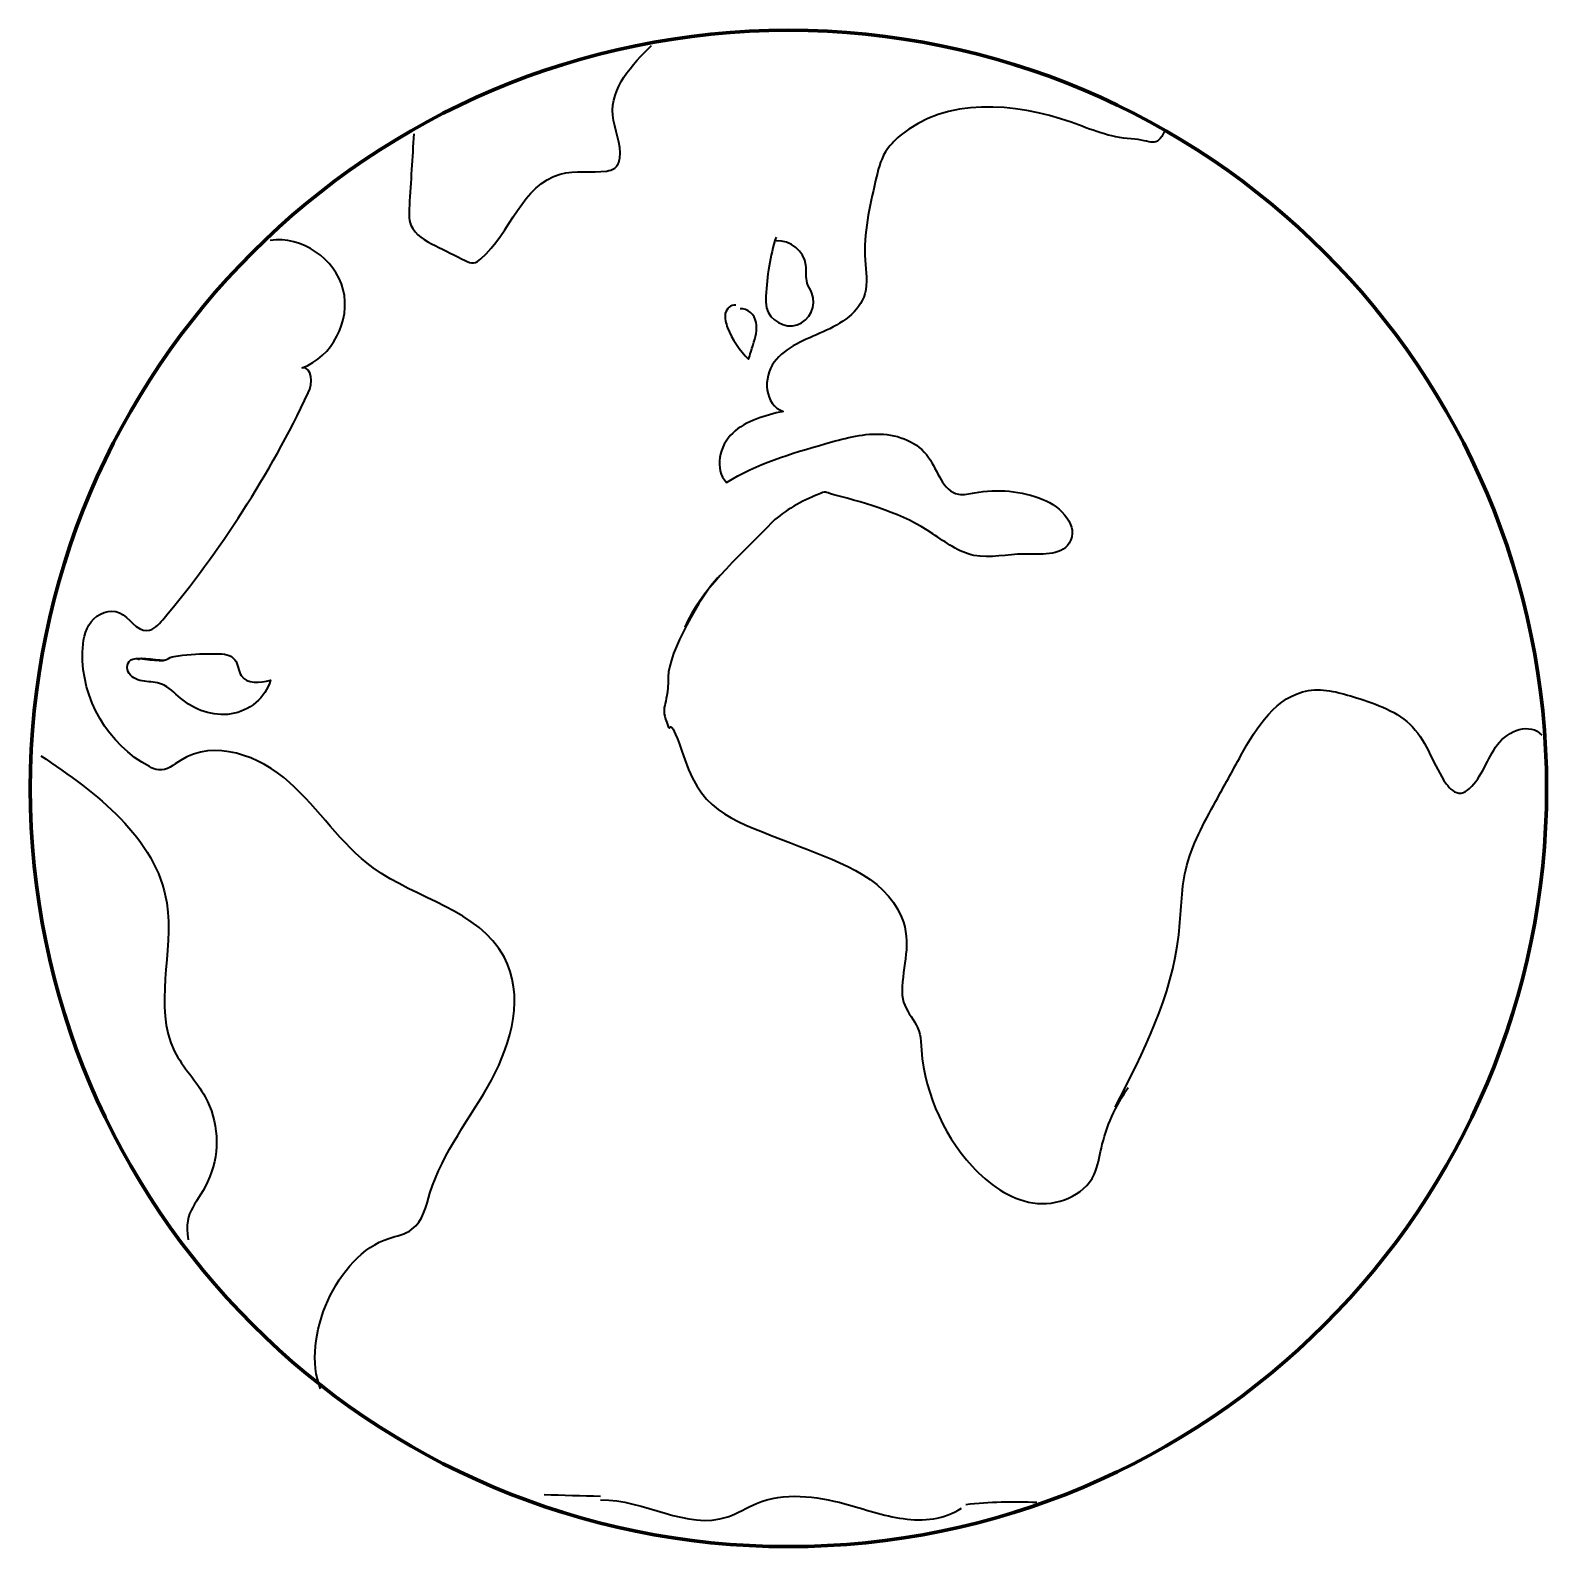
# Model space of a CAD drawing. Header units: centimetres. Extents: x 5.1 to 25.1, y -25.7 to -5.7.
import ezdxf

# ---------------------------------------------------------------- set-up
doc = ezdxf.new("R2010")
doc.units = ezdxf.units.CM
doc.header["$MEASUREMENT"] = 0
doc.layers.add('Layer 1', color=7, linetype='Continuous', lineweight=0)
doc.layers.add('Layer 2', color=7, linetype='Continuous', lineweight=0)

msp = doc.modelspace()

# ---------------------------------------------------------------- linework, layer by layer
at = {"layer": 'Layer 1', "color": 112, "lineweight": 35}
msp.add_lwpolyline([(12.603, -25.067)], dxfattribs=at)
at = {"layer": 'Layer 1', "color": 250, "lineweight": 35}
for points, knots in [([(10.139, -7.079), (10.119, -7.395), (10.099, -7.711), (10.08, -8.027), (10.074, -8.114), (10.069, -8.203), (10.101, -8.284), (10.154, -8.416), (10.291, -8.49), (10.419, -8.554), (10.551, -8.62), (10.684, -8.686), (10.817, -8.753), (10.852, -8.77), (10.89, -8.788), (10.928, -8.783), (10.964, -8.779), (10.995, -8.755), (11.022, -8.731), (11.413, -8.387), (11.568, -7.748), (12.071, -7.612), (12.269, -7.558), (12.481, -7.6), (12.684, -7.571), (12.721, -7.565), (12.76, -7.557), (12.79, -7.534), (12.83, -7.503), (12.849, -7.451), (12.856, -7.401), (12.884, -7.21), (12.779, -7.026), (12.763, -6.834), (12.734, -6.472), (13.015, -6.167), (13.276, -5.914)], [0, 0, 0, 0, 1, 1, 1, 2, 2, 2, 3, 3, 3, 4, 4, 4, 5, 5, 5, 6, 6, 6, 7, 7, 7, 8, 8, 8, 9, 9, 9, 10, 10, 10, 11, 11, 11, 12, 12, 12, 12]), ([(20.047, -7.037), (19.93, -7.286), (19.877, -7.161), (19.602, -7.147), (19.327, -7.133), (19.069, -7.02), (18.809, -6.928), (18.064, -6.664), (17.156, -6.598), (16.551, -7.107), (16.478, -7.169), (16.41, -7.238), (16.36, -7.32), (16.291, -7.434), (16.26, -7.567), (16.23, -7.697), (16.151, -8.043), (16.07, -8.395), (16.092, -8.749), (16.101, -8.896), (16.127, -9.047), (16.088, -9.19), (16.019, -9.437), (15.773, -9.588), (15.539, -9.692), (15.304, -9.796), (15.047, -9.888), (14.893, -10.093), (14.738, -10.298), (14.766, -10.66), (15.01, -10.741), (14.772, -10.798), (14.523, -10.86), (14.345, -11.027), (14.168, -11.195), (14.098, -11.503), (14.264, -11.681), (14.657, -11.43), (15.113, -11.298), (15.562, -11.17), (15.799, -11.102), (16.041, -11.033), (16.287, -11.041), (16.534, -11.049), (16.79, -11.146), (16.93, -11.349), (17.053, -11.526), (17.111, -11.793), (17.322, -11.833), (17.392, -11.847), (17.465, -11.829), (17.536, -11.816), (17.836, -11.76), (18.152, -11.79), (18.437, -11.902), (18.676, -11.996), (18.922, -12.261), (18.784, -12.478), (18.668, -12.659), (18.402, -12.622), (18.187, -12.623), (17.966, -12.623), (17.743, -12.686), (17.526, -12.641), (17.325, -12.599), (17.156, -12.47), (16.985, -12.356), (16.58, -12.085), (16.15, -11.964), (15.679, -11.841), (15.537, -11.805), (15.596, -11.787), (15.46, -11.841), (15.28, -11.914), (15.012, -12.057), (14.876, -12.196), (14.368, -12.715), (13.921, -13.103), (13.713, -13.588)], [0, 0, 0, 0, 1, 1, 1, 2, 2, 2, 3, 3, 3, 4, 4, 4, 5, 5, 5, 6, 6, 6, 7, 7, 7, 8, 8, 8, 9, 9, 9, 10, 10, 10, 11, 11, 11, 12, 12, 12, 13, 13, 13, 14, 14, 14, 15, 15, 15, 16, 16, 16, 17, 17, 17, 18, 18, 18, 19, 19, 19, 20, 20, 20, 21, 21, 21, 22, 22, 22, 23, 23, 23, 24, 24, 24, 25, 25, 25, 26, 26, 26, 26]), ([(8.908, -23.634), (8.643, -22.969), (9.127, -21.867), (9.809, -21.651), (9.914, -21.618), (10.026, -21.597), (10.114, -21.531), (10.259, -21.423), (10.299, -21.228), (10.352, -21.055), (10.518, -20.513), (10.891, -20.061), (11.162, -19.562), (11.433, -19.063), (11.599, -18.438), (11.33, -17.938), (10.995, -17.315), (10.173, -17.178), (9.601, -16.762), (9.175, -16.452), (8.891, -15.986), (8.498, -15.635), (8.106, -15.284), (7.502, -15.06), (7.059, -15.345), (6.97, -15.402), (6.881, -15.481), (6.775, -15.472), (6.73, -15.469), (6.689, -15.449), (6.65, -15.428), (6.107, -15.141), (5.752, -14.532), (5.768, -13.919), (5.772, -13.778), (5.797, -13.63), (5.883, -13.517), (5.968, -13.405), (6.129, -13.339), (6.257, -13.399), (6.391, -13.46), (6.472, -13.639), (6.619, -13.632), (6.706, -13.628), (6.773, -13.556), (6.829, -13.49), (7.591, -12.579), (8.237, -11.572), (8.747, -10.499), (8.806, -10.374), (8.805, -10.155), (8.667, -10.168), (9.065, -10.019), (9.311, -9.549), (9.207, -9.137), (9.103, -8.725), (8.663, -8.428), (8.242, -8.486)], [0, 0, 0, 0, 1, 1, 1, 2, 2, 2, 3, 3, 3, 4, 4, 4, 5, 5, 5, 6, 6, 6, 7, 7, 7, 8, 8, 8, 9, 9, 9, 10, 10, 10, 11, 11, 11, 12, 12, 12, 13, 13, 13, 14, 14, 14, 15, 15, 15, 16, 16, 16, 17, 17, 17, 18, 18, 18, 19, 19, 19, 19]), ([(14.917, -8.442), (14.839, -8.695), (14.794, -8.957), (14.784, -9.221), (14.782, -9.272), (14.781, -9.324), (14.793, -9.374), (14.833, -9.542), (15.031, -9.654), (15.196, -9.601), (15.361, -9.548), (15.457, -9.342), (15.391, -9.182), (15.372, -9.137), (15.343, -9.096), (15.329, -9.049), (15.305, -8.974), (15.32, -8.892), (15.311, -8.813), (15.288, -8.628), (15.105, -8.478), (14.919, -8.492)], [0, 0, 0, 0, 1, 1, 1, 2, 2, 2, 3, 3, 3, 4, 4, 4, 5, 5, 5, 6, 6, 6, 7, 7, 7, 7]), ([(14.385, -9.339), (14.321, -9.33), (14.262, -9.387), (14.248, -9.45), (14.235, -9.513), (14.254, -9.579), (14.278, -9.639), (14.341, -9.794), (14.436, -9.937), (14.555, -10.055), (14.575, -9.992), (14.595, -9.928), (14.614, -9.864), (14.644, -9.767), (14.674, -9.666), (14.654, -9.567), (14.633, -9.468), (14.543, -9.376), (14.443, -9.39)], [0, 0, 0, 0, 1, 1, 1, 2, 2, 2, 3, 3, 3, 4, 4, 4, 5, 5, 5, 6, 6, 6, 6]), ([(14.15, -12.933), (13.929, -13.173), (13.495, -13.918), (13.495, -14.244), (13.495, -14.68), (13.369, -14.598), (13.495, -14.899), (13.533, -14.991), (13.495, -14.68), (13.713, -15.335), (13.956, -16.063), (14.397, -16.148), (15.109, -16.434), (15.671, -16.659), (16.343, -16.855), (16.573, -17.415), (16.715, -17.761), (16.583, -18.046), (16.579, -18.392), (16.577, -18.679), (16.815, -18.769), (16.827, -19.054), (16.851, -19.659), (17.095, -20.253), (17.504, -20.699), (17.719, -20.933), (17.992, -21.133), (18.306, -21.182), (18.62, -21.231), (18.977, -21.094), (19.113, -20.807), (19.164, -20.699), (19.182, -20.579), (19.208, -20.462), (19.273, -20.175), (19.395, -19.901), (19.564, -19.66)], [0, 0, 0, 0, 1, 1, 1, 2, 2, 2, 3, 3, 3, 4, 4, 4, 5, 5, 5, 6, 6, 6, 7, 7, 7, 8, 8, 8, 9, 9, 9, 10, 10, 10, 11, 11, 11, 12, 12, 12, 12]), ([(6.506, -14.025), (6.495, -13.953), (6.814, -14.05), (6.877, -14.013), (6.94, -13.976), (7.015, -13.966), (7.088, -13.958), (7.238, -13.943), (7.389, -13.936), (7.54, -13.938), (7.627, -13.94), (7.726, -13.949), (7.779, -14.018), (7.825, -14.078), (7.821, -14.164), (7.862, -14.227), (7.939, -14.343), (8.112, -14.321), (8.246, -14.286), (8.187, -14.52), (7.967, -14.696), (7.728, -14.733), (7.49, -14.77), (7.242, -14.68), (7.059, -14.523), (6.98, -14.456), (6.909, -14.375), (6.812, -14.339), (6.74, -14.312), (6.661, -14.312), (6.584, -14.302), (6.508, -14.291), (6.427, -14.264), (6.383, -14.201), (6.339, -14.138), (6.356, -14.031), (6.43, -14.008), (6.537, -13.974), (6.777, -14.065), (6.877, -14.013)], [0, 0, 0, 0, 1, 1, 1, 2, 2, 2, 3, 3, 3, 4, 4, 4, 5, 5, 5, 6, 6, 6, 7, 7, 7, 8, 8, 8, 9, 9, 9, 10, 10, 10, 11, 11, 11, 12, 12, 12, 13, 13, 13, 13]), ([(19.392, -19.921), (19.762, -19.198), (20.139, -18.454), (20.23, -17.646), (20.262, -17.361), (20.258, -17.07), (20.322, -16.791), (20.396, -16.468), (20.558, -16.174), (20.718, -15.884), (20.828, -15.683), (20.939, -15.483), (21.049, -15.282), (21.256, -14.908), (21.518, -14.492), (21.94, -14.425), (22.153, -14.391), (22.368, -14.455), (22.573, -14.519), (22.841, -14.604), (23.121, -14.699), (23.314, -14.904), (23.513, -15.117), (23.589, -15.417), (23.758, -15.654), (23.805, -15.72), (23.873, -15.786), (23.953, -15.777), (23.995, -15.772), (24.032, -15.746), (24.063, -15.717), (24.234, -15.562), (24.296, -15.323), (24.432, -15.137), (24.569, -14.952), (24.87, -14.838), (25.017, -15.014)], [0, 0, 0, 0, 1, 1, 1, 2, 2, 2, 3, 3, 3, 4, 4, 4, 5, 5, 5, 6, 6, 6, 7, 7, 7, 8, 8, 8, 9, 9, 9, 10, 10, 10, 11, 11, 11, 12, 12, 12, 12]), ([(5.219, -15.285), (5.948, -15.773), (6.74, -16.359), (6.879, -17.225), (6.983, -17.877), (6.689, -18.593), (6.984, -19.184), (7.092, -19.399), (7.27, -19.573), (7.386, -19.784), (7.562, -20.102), (7.585, -20.499), (7.448, -20.836), (7.294, -21.213), (7.094, -21.266), (7.161, -21.668)], [0, 0, 0, 0, 1, 1, 1, 2, 2, 2, 3, 3, 3, 4, 4, 4, 5, 5, 5, 5]), ([(12.603, -25.1), (13.174, -25.09), (13.738, -25.506), (14.279, -25.324), (14.411, -25.28), (14.53, -25.202), (14.658, -25.149), (15.023, -24.996), (15.441, -25.048), (15.823, -25.151), (16.08, -25.22), (16.332, -25.312), (16.595, -25.348), (16.859, -25.384), (17.143, -25.359), (17.363, -25.209)], [0, 0, 0, 0, 1, 1, 1, 2, 2, 2, 3, 3, 3, 4, 4, 4, 5, 5, 5, 5])]:
    msp.add_open_spline(points, degree=3, knots=knots, dxfattribs=at)
for points in [[(12.603, -25.056), (12.355, -25.049), (12.106, -25.041), (11.858, -25.034)], [(17.42, -25.159), (17.731, -25.125), (18.045, -25.116), (18.358, -25.131)]]:
    msp.add_open_spline(points, degree=3, dxfattribs=at)
at = {"layer": 'Layer 2', "color": 250, "lineweight": 211}
msp.add_circle((15.081, -15.716), 10.001, dxfattribs=at)

doc.saveas('drawing.dxf')
